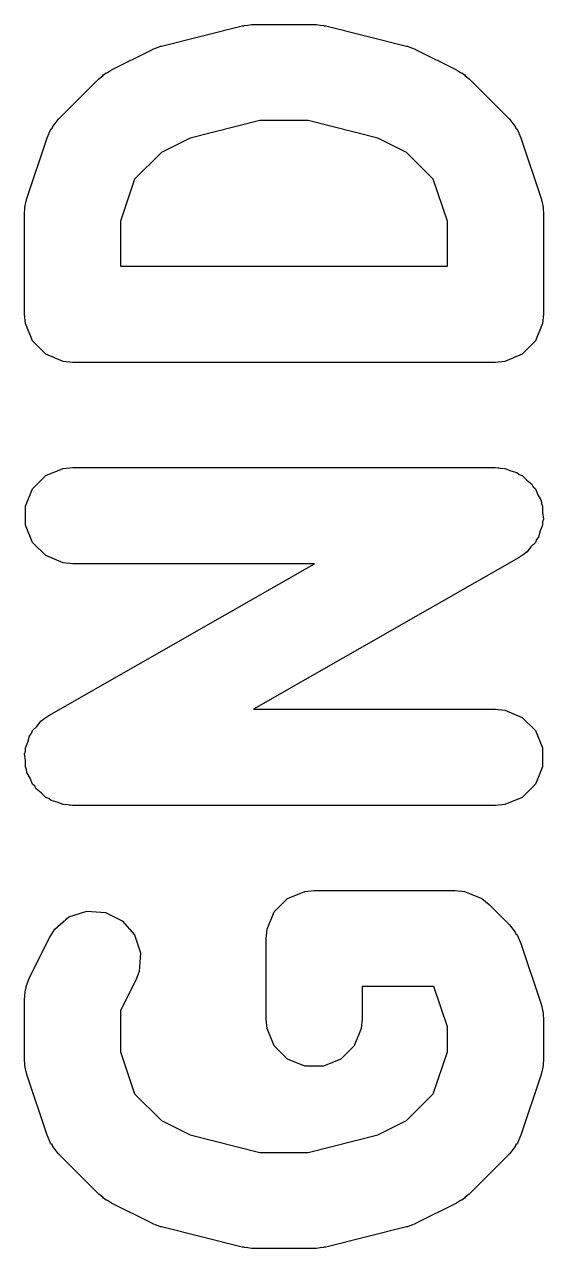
# Model space of a CAD drawing. Extents: x -2.18 to 1.75, y 0.48 to 2.83.
# Drawn here: x -0.539 to -0.4859, y 2.4273 to 2.5527 of the extents above; entities that cross this region are included whole.
import ezdxf

# ---------------------------------------------------------------- set-up
doc = ezdxf.new("R2010")
doc.units = 0
doc.header["$MEASUREMENT"] = 0
doc.layers.add('BLACK', color=7, linetype='CONTINUOUS')

msp = doc.modelspace()

# ---------------------------------------------------------------- linework, layer by layer
at = {"layer": 'BLACK', "linetype": 'CONTINUOUS'}
for p, q in [((-0.525, 2.55045), (-0.51675, 2.55252)), ((-0.51675, 2.55252), (-0.51659, 2.55254)), ((-0.51659, 2.55254), (-0.51652, 2.55257)), ((-0.51652, 2.55257), (-0.51616, 2.55261)), ((-0.51616, 2.55261), (-0.5158, 2.55266)), ((-0.5158, 2.55266), (-0.51573, 2.55265)), ((-0.51573, 2.55265), (-0.51556, 2.55266)), ((-0.51556, 2.55266), (-0.50937, 2.55266)), ((-0.50937, 2.55266), (-0.5092, 2.55265)), ((-0.5092, 2.55265), (-0.50913, 2.55266)), ((-0.50913, 2.55266), (-0.50877, 2.55261)), ((-0.50877, 2.55261), (-0.50841, 2.55257)), ((-0.50841, 2.55257), (-0.50834, 2.55254)), ((-0.50834, 2.55254), (-0.50818, 2.55252)), ((-0.50818, 2.55252), (-0.49993, 2.55045)), ((-0.52551, 2.55027), (-0.52511, 2.55043)), ((-0.52511, 2.55043), (-0.52507, 2.55043)), ((-0.52507, 2.55043), (-0.525, 2.55045)), ((-0.49993, 2.55045), (-0.49986, 2.55043)), ((-0.49986, 2.55043), (-0.49982, 2.55043)), ((-0.49982, 2.55043), (-0.49942, 2.55027)), ((-0.53013, 2.54802), (-0.52601, 2.55008)), ((-0.52601, 2.55008), (-0.52594, 2.55011)), ((-0.52594, 2.55011), (-0.52591, 2.55013)), ((-0.52591, 2.55013), (-0.52551, 2.55027)), ((-0.49942, 2.55027), (-0.49902, 2.55013)), ((-0.49902, 2.55013), (-0.49899, 2.55011)), ((-0.49899, 2.55011), (-0.49892, 2.55008)), ((-0.49892, 2.55008), (-0.4948, 2.54802)), ((-0.53055, 2.54776), (-0.53013, 2.54802)), ((-0.4948, 2.54802), (-0.49438, 2.54776)), ((-0.53554, 2.54297), (-0.53141, 2.5471)), ((-0.53141, 2.5471), (-0.53103, 2.54741)), ((-0.53103, 2.54741), (-0.53095, 2.54751)), ((-0.53095, 2.54751), (-0.5308, 2.5476)), ((-0.5308, 2.5476), (-0.53067, 2.54771)), ((-0.53067, 2.54771), (-0.53055, 2.54776)), ((-0.49438, 2.54776), (-0.49426, 2.54771)), ((-0.49426, 2.54771), (-0.49413, 2.5476)), ((-0.49413, 2.5476), (-0.49398, 2.54751)), ((-0.49398, 2.54751), (-0.4939, 2.54741)), ((-0.4939, 2.54741), (-0.49352, 2.5471)), ((-0.49352, 2.5471), (-0.48939, 2.54297)), ((-0.53615, 2.54223), (-0.53554, 2.54297)), ((-0.48939, 2.54297), (-0.48878, 2.54223)), ((-0.53673, 2.54105), (-0.53633, 2.54193)), ((-0.53633, 2.54193), (-0.53622, 2.54206)), ((-0.53622, 2.54206), (-0.53615, 2.54223)), ((-0.51495, 2.54282), (-0.52209, 2.54104)), ((-0.50998, 2.54282), (-0.51495, 2.54282)), ((-0.50284, 2.54104), (-0.50998, 2.54282)), ((-0.48878, 2.54223), (-0.48871, 2.54206)), ((-0.48871, 2.54206), (-0.4886, 2.54193)), ((-0.4886, 2.54193), (-0.48821, 2.54105)), ((-0.53879, 2.53486), (-0.53673, 2.54105)), ((-0.52209, 2.54104), (-0.52502, 2.53957)), ((-0.49991, 2.53957), (-0.50284, 2.54104)), ((-0.48821, 2.54105), (-0.48614, 2.53486)), ((-0.52502, 2.53957), (-0.52776, 2.53684)), ((-0.49718, 2.53684), (-0.49991, 2.53957)), ((-0.52776, 2.53684), (-0.5292, 2.53251)), ((-0.49573, 2.53251), (-0.49718, 2.53684)), ((-0.53896, 2.53409), (-0.53895, 2.53427)), ((-0.53895, 2.53427), (-0.5389, 2.53439)), ((-0.5389, 2.53439), (-0.53879, 2.53486)), ((-0.48614, 2.53486), (-0.48603, 2.53439)), ((-0.48603, 2.53439), (-0.48599, 2.53427)), ((-0.48599, 2.53427), (-0.48597, 2.53409)), ((-0.53904, 2.53331), (-0.53899, 2.53379)), ((-0.53904, 2.523), (-0.53904, 2.53331)), ((-0.539, 2.53392), (-0.53896, 2.53409)), ((-0.53899, 2.53379), (-0.539, 2.53392)), ((-0.48597, 2.53409), (-0.48593, 2.53392)), ((-0.48593, 2.53392), (-0.48594, 2.53379)), ((-0.48594, 2.53379), (-0.48589, 2.53331)), ((-0.48589, 2.53331), (-0.48589, 2.523)), ((-0.5292, 2.53251), (-0.5292, 2.52792)), ((-0.49573, 2.52792), (-0.49573, 2.53251)), ((-0.5292, 2.52792), (-0.49573, 2.52792)), ((-0.53895, 2.52204), (-0.53904, 2.523)), ((-0.48589, 2.523), (-0.48599, 2.52204)), ((-0.53821, 2.52026), (-0.53895, 2.52204)), ((-0.48599, 2.52204), (-0.48672, 2.52026)), ((-0.53685, 2.5189), (-0.53821, 2.52026)), ((-0.48672, 2.52026), (-0.48808, 2.5189)), ((-0.53508, 2.51817), (-0.53685, 2.5189)), ((-0.53412, 2.51807), (-0.53508, 2.51817)), ((-0.49081, 2.51807), (-0.53412, 2.51807)), ((-0.48985, 2.51817), (-0.49081, 2.51807)), ((-0.48808, 2.5189), (-0.48985, 2.51817)), ((-0.53685, 2.50647), (-0.53508, 2.5072)), ((-0.53508, 2.5072), (-0.53412, 2.50729)), ((-0.53412, 2.50729), (-0.49081, 2.50729)), ((-0.49081, 2.50729), (-0.49056, 2.50727)), ((-0.49056, 2.50727), (-0.49047, 2.50728)), ((-0.49047, 2.50728), (-0.49034, 2.50725)), ((-0.49034, 2.50725), (-0.48985, 2.5072)), ((-0.48985, 2.5072), (-0.48925, 2.50695)), ((-0.48925, 2.50695), (-0.48862, 2.50678)), ((-0.48862, 2.50678), (-0.48837, 2.50659)), ((-0.48837, 2.50659), (-0.48808, 2.50647)), ((-0.53821, 2.50511), (-0.53685, 2.50647)), ((-0.48808, 2.50647), (-0.48761, 2.506)), ((-0.48761, 2.506), (-0.4871, 2.5056)), ((-0.4871, 2.5056), (-0.48694, 2.50533)), ((-0.48694, 2.50533), (-0.48672, 2.50511)), ((-0.53895, 2.50333), (-0.53821, 2.50511)), ((-0.48672, 2.50511), (-0.48647, 2.5045)), ((-0.48647, 2.5045), (-0.48614, 2.50393)), ((-0.53895, 2.50141), (-0.53895, 2.50333)), ((-0.48614, 2.50393), (-0.48611, 2.50362)), ((-0.48611, 2.50362), (-0.48599, 2.50333)), ((-0.48599, 2.50333), (-0.48599, 2.50268)), ((-0.48599, 2.50268), (-0.4859, 2.50203)), ((-0.4859, 2.50203), (-0.48599, 2.50173)), ((-0.48599, 2.50173), (-0.48599, 2.50141)), ((-0.53821, 2.49964), (-0.53895, 2.50141)), ((-0.48624, 2.50081), (-0.48641, 2.50018)), ((-0.48599, 2.50141), (-0.48624, 2.50081)), ((-0.53685, 2.49828), (-0.53821, 2.49964)), ((-0.48718, 2.49918), (-0.48758, 2.49866)), ((-0.48672, 2.49964), (-0.48718, 2.49918)), ((-0.4866, 2.49993), (-0.48672, 2.49964)), ((-0.48641, 2.50018), (-0.4866, 2.49993)), ((-0.53508, 2.49755), (-0.53685, 2.49828)), ((-0.48837, 2.4981), (-0.51559, 2.48255)), ((-0.48817, 2.49824), (-0.48837, 2.4981)), ((-0.48808, 2.49828), (-0.48817, 2.49824)), ((-0.48799, 2.49837), (-0.48808, 2.49828)), ((-0.48758, 2.49866), (-0.48799, 2.49837)), ((-0.53656, 2.4819), (-0.50934, 2.49745)), ((-0.53412, 2.49745), (-0.53508, 2.49755)), ((-0.50934, 2.49745), (-0.53412, 2.49745)), ((-0.53735, 2.48134), (-0.53694, 2.48163)), ((-0.53694, 2.48163), (-0.53685, 2.48172)), ((-0.53685, 2.48172), (-0.53676, 2.48176)), ((-0.53676, 2.48176), (-0.53656, 2.4819)), ((-0.51559, 2.48255), (-0.49081, 2.48255)), ((-0.49081, 2.48255), (-0.48985, 2.48245)), ((-0.48985, 2.48245), (-0.48808, 2.48172)), ((-0.48808, 2.48172), (-0.48672, 2.48036)), ((-0.53833, 2.48007), (-0.53821, 2.48036)), ((-0.53821, 2.48036), (-0.53775, 2.48082)), ((-0.53775, 2.48082), (-0.53735, 2.48134)), ((-0.48672, 2.48036), (-0.48599, 2.47859)), ((-0.53895, 2.47859), (-0.5387, 2.47919)), ((-0.5387, 2.47919), (-0.53852, 2.47982)), ((-0.53852, 2.47982), (-0.53833, 2.48007)), ((-0.53903, 2.47797), (-0.53895, 2.47827)), ((-0.53895, 2.47732), (-0.53903, 2.47797)), ((-0.53895, 2.47827), (-0.53895, 2.47859)), ((-0.48599, 2.47859), (-0.48599, 2.47667)), ((-0.53895, 2.47667), (-0.53895, 2.47732)), ((-0.53883, 2.47638), (-0.53895, 2.47667)), ((-0.48599, 2.47667), (-0.48672, 2.47489)), ((-0.53879, 2.47607), (-0.53883, 2.47638)), ((-0.53846, 2.4755), (-0.53879, 2.47607)), ((-0.53821, 2.47489), (-0.53846, 2.4755)), ((-0.53799, 2.47467), (-0.53821, 2.47489)), ((-0.53783, 2.4744), (-0.53799, 2.47467)), ((-0.53732, 2.474), (-0.53783, 2.4744)), ((-0.53685, 2.47353), (-0.53732, 2.474)), ((-0.48672, 2.47489), (-0.48808, 2.47353)), ((-0.53656, 2.47341), (-0.53685, 2.47353)), ((-0.53632, 2.47322), (-0.53656, 2.47341)), ((-0.53568, 2.47305), (-0.53632, 2.47322)), ((-0.53508, 2.4728), (-0.53568, 2.47305)), ((-0.53459, 2.47275), (-0.53508, 2.4728)), ((-0.53446, 2.47272), (-0.53459, 2.47275)), ((-0.53437, 2.47273), (-0.53446, 2.47272)), ((-0.53412, 2.47271), (-0.53437, 2.47273)), ((-0.48985, 2.4728), (-0.49081, 2.47271)), ((-0.48808, 2.47353), (-0.48985, 2.4728)), ((-0.49081, 2.47271), (-0.53412, 2.47271)), ((-0.51033, 2.46389), (-0.50937, 2.46399)), ((-0.50937, 2.46399), (-0.49494, 2.46399)), ((-0.49494, 2.46399), (-0.49398, 2.46389)), ((-0.51346, 2.4618), (-0.51211, 2.46316)), ((-0.51211, 2.46316), (-0.51033, 2.46389)), ((-0.49398, 2.46389), (-0.49398, 2.46389)), ((-0.49398, 2.46389), (-0.49346, 2.46368)), ((-0.49346, 2.46368), (-0.4922, 2.46316)), ((-0.4922, 2.46316), (-0.4922, 2.46316)), ((-0.4922, 2.46316), (-0.49146, 2.46255)), ((-0.53449, 2.46128), (-0.53267, 2.46189)), ((-0.53267, 2.46189), (-0.53076, 2.46175)), ((-0.53076, 2.46175), (-0.52904, 2.46089)), ((-0.5142, 2.46003), (-0.51346, 2.4618)), ((-0.49146, 2.46255), (-0.48939, 2.46048)), ((-0.53594, 2.46002), (-0.53449, 2.46128)), ((-0.52904, 2.46089), (-0.52778, 2.45944)), ((-0.48939, 2.46048), (-0.48878, 2.45974)), ((-0.53852, 2.45508), (-0.53646, 2.4592)), ((-0.53646, 2.4592), (-0.53594, 2.46002)), ((-0.52778, 2.45944), (-0.52717, 2.45762)), ((-0.51429, 2.45907), (-0.5142, 2.46003)), ((-0.51429, 2.45082), (-0.51429, 2.45907)), ((-0.48878, 2.45974), (-0.48871, 2.45957)), ((-0.48871, 2.45957), (-0.4886, 2.45944)), ((-0.4886, 2.45944), (-0.48821, 2.45856)), ((-0.48821, 2.45856), (-0.48614, 2.45237)), ((-0.52717, 2.45762), (-0.52731, 2.4557)), ((-0.52731, 2.4557), (-0.52765, 2.4548)), ((-0.53895, 2.45384), (-0.53888, 2.454)), ((-0.53888, 2.454), (-0.53887, 2.45418)), ((-0.53887, 2.45418), (-0.53852, 2.45508)), ((-0.52765, 2.4548), (-0.5292, 2.45172)), ((-0.49711, 2.45415), (-0.50445, 2.45415)), ((-0.50445, 2.45415), (-0.50445, 2.45082)), ((-0.49573, 2.45002), (-0.49711, 2.45415)), ((-0.53904, 2.45288), (-0.53895, 2.45384)), ((-0.53904, 2.44669), (-0.53904, 2.45288)), ((-0.5292, 2.45172), (-0.5292, 2.44749)), ((-0.48614, 2.45237), (-0.48603, 2.4519)), ((-0.48603, 2.4519), (-0.48599, 2.45178)), ((-0.48599, 2.45178), (-0.48597, 2.4516)), ((-0.48597, 2.4516), (-0.48593, 2.45143)), ((-0.48593, 2.45143), (-0.48594, 2.4513)), ((-0.5142, 2.44986), (-0.51429, 2.45082)), ((-0.50445, 2.45082), (-0.50455, 2.44986)), ((-0.48594, 2.4513), (-0.48589, 2.45082)), ((-0.48589, 2.45082), (-0.48589, 2.44669)), ((-0.51346, 2.44808), (-0.5142, 2.44986)), ((-0.50455, 2.44986), (-0.50528, 2.44808)), ((-0.49573, 2.44749), (-0.49573, 2.45002)), ((-0.51211, 2.44673), (-0.51346, 2.44808)), ((-0.50528, 2.44808), (-0.50664, 2.44673)), ((-0.53899, 2.44621), (-0.53904, 2.44669)), ((-0.5292, 2.44749), (-0.52776, 2.44316)), ((-0.51033, 2.44599), (-0.51211, 2.44673)), ((-0.50664, 2.44673), (-0.50841, 2.44599)), ((-0.49718, 2.44316), (-0.49573, 2.44749)), ((-0.48589, 2.44669), (-0.48594, 2.44621)), ((-0.539, 2.44608), (-0.53899, 2.44621)), ((-0.53896, 2.44591), (-0.539, 2.44608)), ((-0.53895, 2.44573), (-0.53896, 2.44591)), ((-0.5389, 2.44561), (-0.53895, 2.44573)), ((-0.53879, 2.44514), (-0.5389, 2.44561)), ((-0.50841, 2.44599), (-0.51033, 2.44599)), ((-0.48603, 2.44561), (-0.48614, 2.44514)), ((-0.48599, 2.44573), (-0.48603, 2.44561)), ((-0.48597, 2.44591), (-0.48599, 2.44573)), ((-0.48593, 2.44608), (-0.48597, 2.44591)), ((-0.48594, 2.44621), (-0.48593, 2.44608)), ((-0.53673, 2.43895), (-0.53879, 2.44514)), ((-0.48614, 2.44514), (-0.48821, 2.43895)), ((-0.52776, 2.44316), (-0.52502, 2.44043)), ((-0.49991, 2.44043), (-0.49718, 2.44316)), ((-0.52502, 2.44043), (-0.52209, 2.43896)), ((-0.50284, 2.43896), (-0.49991, 2.44043)), ((-0.53633, 2.43807), (-0.53673, 2.43895)), ((-0.52209, 2.43896), (-0.51495, 2.43718)), ((-0.50998, 2.43718), (-0.50284, 2.43896)), ((-0.48821, 2.43895), (-0.4886, 2.43807)), ((-0.53622, 2.43794), (-0.53633, 2.43807)), ((-0.53615, 2.43777), (-0.53622, 2.43794)), ((-0.53554, 2.43703), (-0.53615, 2.43777)), ((-0.48878, 2.43777), (-0.48939, 2.43703)), ((-0.48871, 2.43794), (-0.48878, 2.43777)), ((-0.4886, 2.43807), (-0.48871, 2.43794)), ((-0.53141, 2.4329), (-0.53554, 2.43703)), ((-0.51495, 2.43718), (-0.50998, 2.43718)), ((-0.48939, 2.43703), (-0.49352, 2.4329)), ((-0.53103, 2.43259), (-0.53141, 2.4329)), ((-0.49352, 2.4329), (-0.4939, 2.43259)), ((-0.53095, 2.43249), (-0.53103, 2.43259)), ((-0.5308, 2.4324), (-0.53095, 2.43249)), ((-0.53067, 2.43229), (-0.5308, 2.4324)), ((-0.53055, 2.43224), (-0.53067, 2.43229)), ((-0.53013, 2.43198), (-0.53055, 2.43224)), ((-0.52601, 2.42992), (-0.53013, 2.43198)), ((-0.4948, 2.43198), (-0.49892, 2.42992)), ((-0.49438, 2.43224), (-0.4948, 2.43198)), ((-0.49426, 2.43229), (-0.49438, 2.43224)), ((-0.49413, 2.4324), (-0.49426, 2.43229)), ((-0.49398, 2.43249), (-0.49413, 2.4324)), ((-0.4939, 2.43259), (-0.49398, 2.43249)), ((-0.52594, 2.42989), (-0.52601, 2.42992)), ((-0.52591, 2.42987), (-0.52594, 2.42989)), ((-0.52551, 2.42973), (-0.52591, 2.42987)), ((-0.52511, 2.42957), (-0.52551, 2.42973)), ((-0.52507, 2.42957), (-0.52511, 2.42957)), ((-0.525, 2.42955), (-0.52507, 2.42957)), ((-0.51675, 2.42748), (-0.525, 2.42955)), ((-0.49993, 2.42955), (-0.50818, 2.42748)), ((-0.49986, 2.42957), (-0.49993, 2.42955)), ((-0.49982, 2.42957), (-0.49986, 2.42957)), ((-0.49942, 2.42973), (-0.49982, 2.42957)), ((-0.49902, 2.42987), (-0.49942, 2.42973)), ((-0.49899, 2.42989), (-0.49902, 2.42987)), ((-0.49892, 2.42992), (-0.49899, 2.42989)), ((-0.51659, 2.42746), (-0.51675, 2.42748)), ((-0.51652, 2.42743), (-0.51659, 2.42746)), ((-0.51616, 2.42739), (-0.51652, 2.42743)), ((-0.5158, 2.42734), (-0.51616, 2.42739)), ((-0.51573, 2.42735), (-0.5158, 2.42734)), ((-0.51556, 2.42734), (-0.51573, 2.42735)), ((-0.50937, 2.42734), (-0.51556, 2.42734)), ((-0.5092, 2.42735), (-0.50937, 2.42734)), ((-0.50913, 2.42734), (-0.5092, 2.42735)), ((-0.50877, 2.42739), (-0.50913, 2.42734)), ((-0.50841, 2.42743), (-0.50877, 2.42739)), ((-0.50834, 2.42746), (-0.50841, 2.42743)), ((-0.50818, 2.42748), (-0.50834, 2.42746))]:
    msp.add_line(p, q, dxfattribs=at)

doc.saveas('drawing.dxf')
